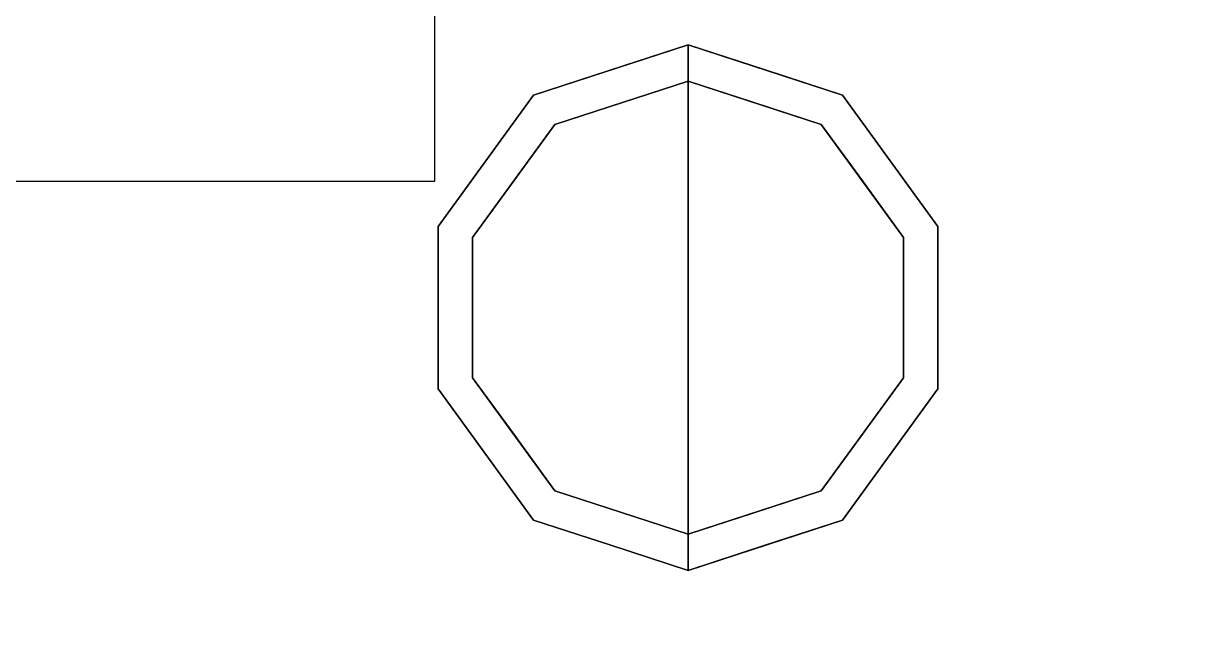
# Model space of a CAD drawing. Header units: millimetres. Extents: x -14 to 2116, y -935 to 1.
# Drawn here: x 135.7 to 266.2, y -631.8 to -563.7 of the extents above; entities that cross this region are included whole.
import ezdxf

# ---------------------------------------------------------------- set-up
doc = ezdxf.new("R2010")
doc.units = ezdxf.units.MM
for name, color, linetype in [('IQ_200_3D', 1, 'Continuous'), ('IQ_204_3D', 7, 'Continuous'), ('IQ_CON_ELECTRICITY_INT', 7, 'Continuous')]:
    doc.layers.add(name, color=color, linetype=linetype)

# ---------------------------------------------------------------- blocks, each defined once
blk = doc.blocks.new('*X2532')
at = {"color": 0}
for p, q in [((286.774344, 2204.447934), (296.618251, 2214.291842)), ((286.774344, 2205.862148), (295.204037, 2214.291842)), ((286.774344, 2207.276361), (293.789824, 2214.291842)), ((286.774344, 2208.690575), (292.37561, 2214.291842)), ((286.774344, 2210.104788), (290.961397, 2214.291842)), ((286.774344, 2211.519002), (289.547183, 2214.291842)), ((286.774344, 2212.933216), (288.13297, 2214.291842))]:
    blk.add_line(p, q, dxfattribs=at)
blk = doc.blocks.new('electricity')
for p, q in [((2.1213, 2.1213), (-2.1213, 2.1213)), ((-2.1213, 2.1213), (-2.1213, -2.1213)), ((-2.1213, -2.1213), (2.1213, 2.1213)), ((2.1213, -2.1213), (2.1213, 2.1213)), ((-2.1213, -2.1213), (2.1213, -2.1213))]:
    blk.add_line(p, q)
at = {"extrusion": (-1, 0, 0)}
for p, q in [((0, -2.1213, 2.1213), (0, 2.1213, 2.1213)), ((0, 2.1213, -2.1213), (0, -2.1213, -2.1213)), ((0, 2.1213, 2.1213), (0, 2.1213, -2.1213)), ((0, 2.1213, -2.1213), (0, -2.1213, 2.1213)), ((0, -2.1213, -2.1213), (0, -2.1213, 2.1213))]:
    blk.add_line(p, q, dxfattribs=at)
at = {"extrusion": (0, -1, 0)}
for p, q in [((2.1213, 0, 2.1213), (-2.1213, 0, 2.1213)), ((-2.1213, 0, -2.1213), (2.1213, 0, -2.1213)), ((-2.1213, 0, 2.1213), (-2.1213, 0, -2.1213)), ((-2.1213, 0, -2.1213), (2.1213, 0, 2.1213)), ((2.1213, 0, -2.1213), (2.1213, 0, 2.1213))]:
    blk.add_line(p, q, dxfattribs=at)
at = {"xscale": 0.4000000000000909, "yscale": 0.4000000000000909, "zscale": 0.4000000000000909}
blk.add_blockref('*X2532', (-116.8311, -883.5954), dxfattribs=at)
at = {"extrusion": (-1, 0, 0), "xscale": 0.3999999999999773, "yscale": 0.3999999999999773, "zscale": 0.3999999999999773}
blk.add_blockref('*X2532', (-116.8311, -883.5954), dxfattribs=at)
at = {"extrusion": (0, -1, 0), "xscale": 0.4000000000000909, "yscale": 0.4000000000000909, "zscale": 0.4000000000000909}
blk.add_blockref('*X2532', (-116.8311, -883.5954), dxfattribs=at)

msp = doc.modelspace()

# ---------------------------------------------------------------- linework, layer by layer
at = {"layer": 'IQ_200_3D'}
for points in [[(2115, -700, 850), (0, -700, 850), (0, 0, 850), (2115, 0, 850)], [(2115, 0, 900), (0, 0, 900), (0, -700, 900), (2115, -700, 900)], [(2113, -645, 150), (2, -645, 150), (2, 0, 150), (2113, 0, 150)]]:
    msp.add_3dface(points, dxfattribs=at)
at = {"layer": 'IQ_204_3D'}
for points, invisible_edges in [([(194.31, -574.77, 25), (191.95, -571.54, 25), (209, -566, 25), (209, -570, 25)], 1), ([(200.48, -568.77, 150), (200.48, -568.77, 150), (209, -566, 150), (201.88, -568.31, 25)], 13), ([(209, -566, 150), (209, -566, 150), (209, -566, 25), (201.88, -568.31, 25)], 9), ([(209, -566, 150), (209, -566, 150), (216.12, -568.31, 150), (209, -566, 25)], 4), ([(217.52, -568.77, 25), (217.52, -568.77, 25), (209, -566, 25), (216.12, -568.31, 150)], 13), ([(223.69, -574.77, 25), (209, -570, 25), (209, -566, 25), (226.05, -571.54, 25)], 8), ([(200.48, -568.77, 150), (200.48, -568.77, 150), (196.92, -569.93, 25), (191.95, -571.54, 150)], 6), ([(200.48, -568.77, 150), (200.48, -568.77, 150), (201.88, -568.31, 25), (196.92, -569.93, 25)], 11), ([(217.52, -568.77, 25), (217.52, -568.77, 25), (216.12, -568.31, 150), (221.08, -569.93, 150)], 11), ([(217.52, -568.77, 25), (217.52, -568.77, 25), (221.08, -569.93, 150), (226.05, -571.54, 25)], 6), ([(209, -570), (209, -595), (185.22, -587.27), (194.31, -574.77)], 2), ([(191.95, -571.54, 25), (191.95, -571.54, 25), (191.95, -571.54, 150), (196.92, -569.93, 25)], 6), ([(201.65, -572.39, 25), (201.65, -572.39, 25), (209, -570, 25), (201.87, -572.32)], 13), ([(209, -570, 25), (209, -570, 25), (209, -570), (201.87, -572.32)], 9), ([(209, -570, 25), (209, -570, 25), (216.35, -572.39, 25), (216.13, -572.32)], 13), ([(216.13, -572.32), (216.13, -572.32), (209, -570), (209, -570, 25)], 9), ([(232.78, -587.27), (209, -595), (209, -570), (223.69, -574.77)], 1), ([(226.05, -571.54, 150), (226.05, -571.54, 150), (226.05, -571.54, 25), (221.08, -569.93, 150)], 6), ([(185.22, -587.27, 25), (181.42, -586.04, 25), (191.95, -571.54, 25), (194.31, -574.77, 25)], 5), ([(191.95, -571.54, 25), (186.69, -578.79, 25), (186.69, -578.79, 150), (191.95, -571.54, 150)], 10), ([(232.78, -587.27, 25), (223.69, -574.77, 25), (226.05, -571.54, 25), (236.58, -586.04, 25)], 10), ([(231.31, -578.79, 25), (226.05, -571.54, 25), (226.05, -571.54, 150), (231.31, -578.79, 150)], 10), ([(201.87, -572.32), (201.87, -572.32), (194.31, -574.77), (201.65, -572.39, 25)], 13), ([(194.31, -574.77, 25), (194.31, -574.77, 25), (201.65, -572.39, 25), (194.31, -574.77)], 13), ([(216.13, -572.32), (216.13, -572.32), (216.35, -572.39, 25), (223.69, -574.77)], 6), ([(223.69, -574.77), (223.69, -574.77), (216.35, -572.39, 25), (223.69, -574.77, 25)], 11), ([(194.31, -574.77), (189.76, -581.02), (189.76, -581.02, 25), (194.31, -574.77, 25)], 10), ([(223.69, -574.77), (223.69, -574.77, 25), (228.24, -581.02, 25), (228.24, -581.02)], 5), ([(181.42, -586.04, 150), (186.69, -578.79, 150), (186.69, -578.79, 25), (181.42, -586.04, 25)], 10), ([(236.58, -586.04, 25), (231.31, -578.79, 25), (231.31, -578.79, 150), (236.58, -586.04, 150)], 10), ([(189.76, -581.02), (185.22, -587.27), (185.22, -587.27, 25), (189.76, -581.02, 25)], 10), ([(232.78, -587.27, 25), (232.78, -587.27), (228.24, -581.02), (228.24, -581.02, 25)], 5), ([(181.42, -586.04, 25), (181.42, -595, 25), (181.42, -595, 150), (181.42, -586.04, 150)], 10), ([(181.42, -603.96, 25), (181.42, -586.04, 25), (185.22, -587.27, 25), (185.22, -602.73, 25)], 10), ([(236.58, -603.96, 25), (232.78, -602.73, 25), (232.78, -587.27, 25), (236.58, -586.04, 25)], 5), ([(236.58, -595, 25), (236.58, -586.04, 25), (236.58, -586.04, 150), (236.58, -595, 150)], 10), ([(185.22, -595), (185.22, -595, 25), (185.22, -587.27, 25), (185.22, -587.27)], 5), ([(209, -595), (209, -595), (185.22, -602.73), (185.22, -587.27)], 11), ([(232.78, -602.73), (232.78, -602.73), (209, -595), (232.78, -587.27)], 6), ([(232.78, -602.73), (232.78, -595), (232.78, -587.27, 25), (232.78, -595, 25)], 10), ([(232.78, -587.27, 25), (232.78, -587.27, 25), (232.78, -595), (232.78, -587.27)], 11), ([(181.42, -595, 25), (181.42, -603.96, 25), (181.42, -603.96, 150), (181.42, -595, 150)], 10), ([(185.22, -602.73), (185.22, -602.73, 25), (185.22, -595, 25), (185.22, -595)], 5), ([(185.22, -602.73), (209, -595), (209, -620), (194.31, -615.23)], 1), ([(209, -620), (209, -595), (232.78, -602.73), (223.69, -615.23)], 2), ([(232.78, -595, 25), (232.78, -595, 25), (232.78, -602.73, 25), (232.78, -602.73)], 13), ([(236.58, -595, 150), (236.58, -603.96, 150), (236.58, -603.96, 25), (236.58, -595, 25)], 10), ([(191.95, -618.46, 25), (181.42, -603.96, 25), (185.22, -602.73, 25), (194.31, -615.23, 25)], 10), ([(189.76, -608.98), (189.76, -608.98, 25), (185.22, -602.73, 25), (185.22, -602.73)], 5), ([(226.05, -618.46, 25), (223.69, -615.23, 25), (232.78, -602.73, 25), (236.58, -603.96, 25)], 5), ([(228.24, -608.98, 25), (228.24, -608.98), (232.78, -602.73), (232.78, -602.73, 25)], 5), ([(186.69, -611.21, 150), (181.42, -603.96, 150), (181.42, -603.96, 25), (186.69, -611.21, 25)], 10), ([(231.31, -611.21, 25), (236.58, -603.96, 25), (236.58, -603.96, 150), (231.31, -611.21, 150)], 10), ([(194.31, -615.23), (194.31, -615.23, 25), (189.76, -608.98, 25), (189.76, -608.98)], 5), ([(223.69, -615.23, 25), (223.69, -615.23), (228.24, -608.98), (228.24, -608.98, 25)], 5), ([(191.95, -618.46, 150), (186.69, -611.21, 150), (186.69, -611.21, 25), (191.95, -618.46, 25)], 10), ([(231.31, -611.21, 150), (226.05, -618.46, 150), (226.05, -618.46, 25), (231.31, -611.21, 25)], 10), ([(209, -624, 25), (191.95, -618.46, 25), (194.31, -615.23, 25), (209, -620, 25)], 2), ([(201.65, -617.61), (201.65, -617.61, 25), (194.31, -615.23, 25), (194.31, -615.23)], 5), ([(209, -624, 25), (209, -620, 25), (223.69, -615.23, 25), (226.05, -618.46, 25)], 4), ([(216.13, -617.68), (216.13, -617.68), (223.69, -615.23), (216.35, -617.61, 25)], 13), ([(223.69, -615.23, 25), (223.69, -615.23, 25), (216.35, -617.61, 25), (223.69, -615.23)], 13), ([(191.95, -618.46, 25), (200.48, -621.23, 25), (200.48, -621.23, 150), (191.95, -618.46, 150)], 10), ([(209, -620), (209, -620, 25), (201.65, -617.61, 25), (201.65, -617.61)], 4), ([(216.35, -617.61, 25), (216.35, -617.61, 25), (209, -620, 25), (216.13, -617.68)], 13), ([(209, -620, 25), (209, -620, 25), (209, -620), (216.13, -617.68)], 9), ([(217.52, -621.23, 150), (217.52, -621.23, 150), (221.08, -620.07, 25), (226.05, -618.46, 150)], 6), ([(226.05, -618.46, 25), (226.05, -618.46, 25), (226.05, -618.46, 150), (221.08, -620.07, 25)], 6), ([(200.48, -621.23, 150), (200.48, -621.23, 25), (209, -624, 25), (209, -624, 150)], 1), ([(217.52, -621.23, 150), (217.52, -621.23, 150), (209, -624, 150), (216.12, -621.69, 25)], 13), ([(217.52, -621.23, 150), (217.52, -621.23, 150), (216.12, -621.69, 25), (221.08, -620.07, 25)], 11), ([(209, -624, 150), (209, -624, 150), (209, -624, 25), (216.12, -621.69, 25)], 9)]:
    msp.add_3dface(points, dxfattribs=dict(at, invisible_edges=invisible_edges))

# ---------------------------------------------------------------- block references
at = {"layer": 'IQ_CON_ELECTRICITY_INT', "xscale": 25, "yscale": 25, "zscale": 25}
msp.add_blockref('electricity', (128, -528), dxfattribs=at)

doc.saveas('drawing.dxf')
